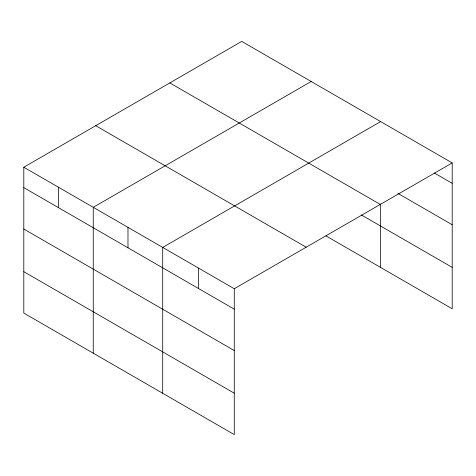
<?xml version="1.0" encoding="UTF-8"?>
<svg xmlns="http://www.w3.org/2000/svg" width="476" height="476" viewBox="0 0 476 476"><rect width="100%" height="100%" fill="white"/><g stroke="black" fill="none" stroke-linecap="round" stroke-linejoin="round"><path stroke-width="0.71" d="M452.2 162.911L241.731 41.4L23.8 167.219L23.8 313.089L234.269 434.6L234.269 288.73L452.2 162.911L452.2 308.781L325.977 235.906M311.185 81.497L93.254 207.316L93.254 353.186M380.639 121.594L162.709 247.419L162.709 393.289M434.308 172.996L452.2 183.325M397.894 193.375L452.2 224.726M169.813 82.919L380.282 204.43M361.349 214.926L452.2 267.381M95.718 125.7L306.187 247.211M23.8 167.219L234.269 288.73M23.8 187.633L234.269 309.15M23.8 229.033L234.269 350.55M23.8 271.689L234.269 393.2M380.639 204.002L380.639 267.464M198.492 268.077L198.492 288.492M127.984 227.367L127.984 247.782M58.53 187.27L58.53 207.685"/></g></svg>
